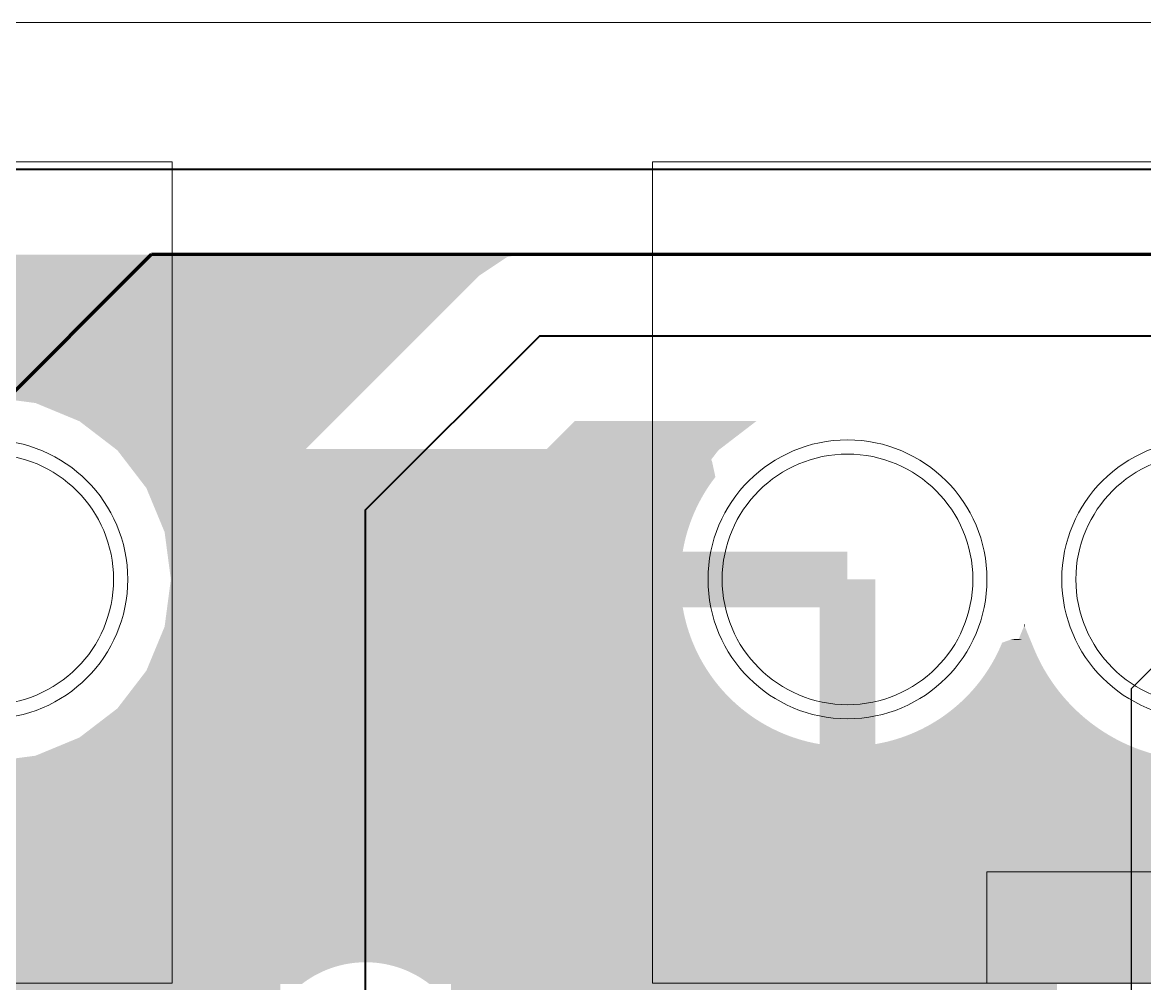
# Model space of a CAD drawing. Header units: millimetres. Extents: x 0 to 594, y 0 to 420.
# Drawn here: x 219.9 to 227.95, y 273.11 to 280.01 of the extents above; entities that cross this region are included whole.
import ezdxf

# ---------------------------------------------------------------- set-up
doc = ezdxf.new("R2010")
doc.units = ezdxf.units.MM
for name, pattern in [('K5LT32768', [0]), ('K5LT32771', [0]), ('K5LT32772', [0]), ('K5LT32773', [0]), ('K5LT32775', [0]), ('K5LT32780', [0]), ('K5LT32784', [0]), ('K5LT32787', [0])]:
    doc.linetypes.add(name, pattern=pattern)

# ---------------------------------------------------------------- blocks, each defined once
blk = doc.blocks.new('U279')
at = {"color": 7, "linetype": 'K5LT32768', "lineweight": 18}
blk.add_circle((225.8216, 276.0149), 0.9, dxfattribs=at)
blk = doc.blocks.new('U280')
at = {"color": 7, "linetype": 'K5LT32768', "lineweight": 18}
blk.add_circle((228.3616, 276.0149), 0.9, dxfattribs=at)
blk = doc.blocks.new('U283')
at = {"color": 7, "linetype": 'K5LT32768', "lineweight": 18}
blk.add_circle((219.6516, 276.0149), 0.9, dxfattribs=at)
blk = doc.blocks.new('U404')
at = {"color": 1, "linetype": 'K5LT32771', "lineweight": 18, "true_color": 0xff0000}
blk.add_circle((225.8216, 276.0149), 1.0016, dxfattribs=at)
blk = doc.blocks.new('U405')
at = {"color": 1, "linetype": 'K5LT32771', "lineweight": 18, "true_color": 0xff0000}
blk.add_circle((228.3616, 276.0149), 1.0016, dxfattribs=at)
blk = doc.blocks.new('U408')
at = {"color": 1, "linetype": 'K5LT32771', "lineweight": 18, "true_color": 0xff0000}
blk.add_circle((219.6516, 276.0149), 1.0016, dxfattribs=at)
blk = doc.blocks.new('U982')
at = {"color": 3, "linetype": 'K5LT32773', "lineweight": 18, "true_color": 0x00ff00}
blk.add_circle((225.8216, 276.0149), 0.9, dxfattribs=at)
blk = doc.blocks.new('U983')
at = {"color": 3, "linetype": 'K5LT32773', "lineweight": 18, "true_color": 0x00ff00}
blk.add_circle((228.3616, 276.0149), 0.9, dxfattribs=at)
blk = doc.blocks.new('U986')
at = {"color": 3, "linetype": 'K5LT32773', "lineweight": 18, "true_color": 0x00ff00}
blk.add_circle((219.6516, 276.0149), 0.9, dxfattribs=at)
blk = doc.blocks.new('U1377')
at = {"color": 1, "linetype": 'K5LT32771', "lineweight": 18, "true_color": 0xff0000}
blk.add_circle((225.8216, 276.0149), 1.0016, dxfattribs=at)
blk = doc.blocks.new('U1378')
at = {"color": 1, "linetype": 'K5LT32771', "lineweight": 18, "true_color": 0xff0000}
blk.add_circle((228.3616, 276.0149), 1.0016, dxfattribs=at)
blk = doc.blocks.new('U1381')
at = {"color": 1, "linetype": 'K5LT32771', "lineweight": 18, "true_color": 0xff0000}
blk.add_circle((219.6516, 276.0149), 1.0016, dxfattribs=at)

msp = doc.modelspace()

# ---------------------------------------------------------------- hatches: boundary and pattern name
at = {"true_color": 0x00ff00}
for points in [[(214.4094, 278.1975), (214.542, 278.3301), (223.3775, 278.3301), (223.179, 278.1975)], [(214.542, 278.3301), (214.56, 278.3481), (223.4681, 278.3481), (223.3775, 278.3301)], [(214.56, 278.3481), (214.56, 278.3481), (223.4681, 278.3481)], [(213.538, 277.3261), (214.4094, 278.1975), (223.179, 278.1975), (222.3076, 277.3261)], [(219.991, 277.2814), (219.6516, 277.3261), (222.3076, 277.3261), (222.2629, 277.2814)], [(220.3072, 277.1504), (219.991, 277.2814), (222.2629, 277.2814), (222.1319, 277.1504)], [(220.5718, 276.9475), (220.3072, 277.1504), (222.1319, 277.1504), (221.929, 276.9475)], [(223.654, 276.9421), (223.8623, 277.1504), (225.166, 277.1504), (224.8944, 276.9421)], [(223.8623, 277.1504), (223.865, 277.1531), (225.1724, 277.1531), (225.166, 277.1504)], [(223.865, 277.1531), (223.865, 277.1531), (225.1724, 277.1531)], [(220.5788, 276.9421), (220.5718, 276.9475), (221.929, 276.9475), (221.9254, 276.9421)], [(220.727, 276.749), (220.5788, 276.9421), (221.9254, 276.9421), (221.7964, 276.749)], [(223.3824, 276.6705), (223.654, 276.9421), (224.8944, 276.9421), (224.6861, 276.6705)], [(220.7872, 276.6705), (220.727, 276.749), (221.7964, 276.749), (221.7808, 276.6705)], [(220.8516, 276.5149), (220.7872, 276.6705), (221.7808, 276.6705), (221.7498, 276.5149)], [(223.0662, 276.3543), (223.3824, 276.6705), (224.6861, 276.6705), (224.5551, 276.3543)], [(220.9181, 276.3543), (220.8516, 276.5149), (221.7498, 276.5149), (221.7498, 276.3543)], [(220.9628, 276.0149), (220.9181, 276.3543), (221.7498, 276.3543), (221.7498, 276.0149)], [(222.9734, 276.2615), (223.0662, 276.3543), (224.5551, 276.3543), (224.5429, 276.2615)], [(222.9734, 276.0149), (222.9734, 276.2615), (224.5429, 276.2615), (224.5104, 276.0149)], [(220.9181, 275.6755), (220.9628, 276.0149), (221.7498, 276.0149), (221.7498, 275.6755)], [(222.9734, 275.6755), (222.9734, 276.0149), (224.5104, 276.0149), (224.5551, 275.6755)], [(220.7872, 275.3593), (220.9181, 275.6755), (221.7498, 275.6755), (221.7498, 275.3593)], [(222.9734, 275.3593), (222.9734, 275.6755), (224.5551, 275.6755), (224.6861, 275.3593)], [(226.9572, 275.3593), (227.0881, 275.6755), (227.0951, 275.6755), (227.2261, 275.3593)], [(227.0881, 275.6755), (227.0916, 275.7016), (227.0951, 275.6755)], [(227.0881, 275.6755), (227.0881, 275.6755), (227.0951, 275.6755), (227.0951, 275.6755)], [(220.5788, 275.0877), (220.7872, 275.3593), (221.7498, 275.3593), (221.7498, 275.0877)], [(222.9734, 275.0877), (222.9734, 275.3593), (224.6861, 275.3593), (224.8944, 275.0877)], [(226.8569, 275.2286), (226.9572, 275.3593), (227.2261, 275.3593), (227.3263, 275.2286)], [(226.7488, 275.0877), (226.8569, 275.2286), (227.3263, 275.2286), (227.3263, 275.0877)], [(220.3072, 274.8794), (220.5788, 275.0877), (221.7498, 275.0877), (221.7498, 274.8794)], [(222.9734, 274.8794), (222.9734, 275.0877), (224.8944, 275.0877), (225.166, 274.8794)], [(226.4772, 274.8794), (226.7488, 275.0877), (227.3263, 275.0877), (227.3263, 274.8794)], [(219.991, 274.7484), (220.3072, 274.8794), (221.7498, 274.8794), (221.7498, 274.7484)], [(222.9734, 274.7484), (222.9734, 274.8794), (225.166, 274.8794), (225.4822, 274.7484)], [(226.161, 274.7484), (226.4772, 274.8794), (227.3263, 274.8794), (227.3263, 274.7484)], [(217.7234, 273.0149), (217.7234, 274.7037), (221.7498, 274.7037), (221.7498, 273.0149)], [(219.6516, 274.7037), (219.991, 274.7484), (221.7498, 274.7484), (221.7498, 274.7037)], [(222.9734, 274.7037), (222.9734, 274.7484), (225.4822, 274.7484), (225.8216, 274.7037)], [(222.9734, 272.9497), (222.9734, 274.7037), (227.3263, 274.7037), (227.3263, 272.9497)], [(225.8216, 274.7037), (226.161, 274.7484), (227.3263, 274.7484), (227.3263, 274.7037)]]:
    msp.add_hatch(color=3, dxfattribs=at).paths.add_polyline_path(points)
for points in [[(221.3325, 276.8796), (221.4031, 276.9502), (224.7798, 276.9502), (224.8402, 276.8796)], [(221.4031, 276.9502), (221.4031, 276.9502), (224.7798, 276.9502)], [(221.2031, 276.7502), (221.3143, 276.8614), (224.8489, 276.8614), (224.8732, 276.7502)], [(221.3143, 276.8614), (221.3325, 276.8796), (224.8402, 276.8796), (224.8489, 276.8614)], [(221.1282, 276.6753), (221.1534, 276.7005), (224.8366, 276.7005), (224.8196, 276.6753)], [(221.1534, 276.7005), (221.1781, 276.7252), (224.8543, 276.7252), (224.8366, 276.7005)], [(221.1781, 276.7252), (221.2024, 276.7495), (224.8726, 276.7495), (224.8543, 276.7252)], [(221.2024, 276.7495), (221.2031, 276.7502), (224.8732, 276.7502), (224.8726, 276.7495)], [(221.0517, 276.5988), (221.0766, 276.6237), (224.7874, 276.6237), (224.7732, 276.5988)], [(221.0766, 276.6237), (221.1026, 276.6497), (224.8031, 276.6497), (224.7874, 276.6237)], [(221.1026, 276.6497), (221.1282, 276.6753), (224.8196, 276.6753), (224.8031, 276.6497)], [(221.0517, 276.5973), (221.0517, 276.5988), (224.7732, 276.5988), (224.7723, 276.5973)], [(221.0517, 276.5705), (221.0517, 276.5973), (224.7723, 276.5973), (224.7579, 276.5705)], [(221.0517, 276.5434), (221.0517, 276.5705), (224.7579, 276.5705), (224.7442, 276.5434)], [(221.0517, 276.516), (221.0517, 276.5434), (224.7442, 276.5434), (224.7311, 276.516)], [(221.0517, 276.4882), (221.0517, 276.516), (224.7311, 276.516), (224.7188, 276.4882)], [(221.0517, 276.4601), (221.0517, 276.4882), (224.7188, 276.4882), (224.7071, 276.4601)], [(221.0517, 276.4317), (221.0517, 276.4601), (224.7071, 276.4601), (224.6962, 276.4317)], [(221.0517, 276.4031), (221.0517, 276.4317), (224.6962, 276.4317), (224.686, 276.4031)], [(221.0517, 276.3742), (221.0517, 276.4031), (224.686, 276.4031), (224.6765, 276.3742)], [(221.0517, 276.345), (221.0517, 276.3742), (224.6765, 276.3742), (224.6678, 276.345)], [(221.0517, 276.3157), (221.0517, 276.345), (224.6678, 276.345), (224.6598, 276.3157)], [(221.0517, 276.2862), (221.0517, 276.3157), (224.6598, 276.3157), (224.6526, 276.2862)], [(221.0517, 276.2565), (221.0517, 276.2862), (224.6526, 276.2862), (224.6461, 276.2565)], [(221.0517, 276.2266), (221.0517, 276.2565), (224.6461, 276.2565), (224.6403, 276.2266)], [(221.0517, 276.2149), (221.0517, 276.2266), (224.6403, 276.2266), (224.6384, 276.2149)], [(221.0517, 276.0149), (221.0517, 276.2149), (225.8216, 276.2149), (225.8216, 276.0149)], [(221.0517, 276.2149), (221.0517, 276.2149), (224.6384, 276.2149), (225.8216, 276.2149)], [(221.0502, 275.9502), (221.0513, 275.9826), (226.0216, 275.9826), (226.0216, 275.9502)], [(221.0513, 275.9826), (221.0517, 276.0149), (226.0216, 276.0149), (226.0216, 275.9826)], [(221.0517, 276.0149), (221.0517, 276.0149), (225.8216, 276.0149), (226.0216, 276.0149)], [(221.0457, 275.8857), (221.0483, 275.918), (226.0216, 275.918), (226.0216, 275.8857)], [(221.0483, 275.918), (221.0502, 275.9502), (226.0216, 275.9502), (226.0216, 275.918)], [(221.0355, 275.8032), (221.0373, 275.8149), (224.6384, 275.8149), (224.6403, 275.8032)], [(221.0373, 275.8149), (221.0383, 275.8215), (226.0216, 275.8215), (226.0216, 275.8149)], [(221.0383, 275.8215), (221.0424, 275.8536), (226.0216, 275.8536), (226.0216, 275.8215)], [(221.0424, 275.8536), (221.0457, 275.8857), (226.0216, 275.8857), (226.0216, 275.8536)], [(225.6216, 274.8317), (225.6216, 275.8149), (226.0216, 275.8149), (226.0216, 274.8317)], [(221.0215, 275.7259), (221.025, 275.7436), (224.6526, 275.7436), (224.6569, 275.7259)], [(221.025, 275.7436), (221.0278, 275.7576), (224.6496, 275.7576), (224.6526, 275.7436)], [(221.0278, 275.7576), (221.0306, 275.7733), (224.6461, 275.7733), (224.6496, 275.7576)], [(221.0306, 275.7733), (221.0334, 275.7895), (224.643, 275.7895), (224.6461, 275.7733)], [(221.0334, 275.7895), (221.0355, 275.8032), (224.6403, 275.8032), (224.643, 275.7895)], [(220.9982, 275.6317), (221.0047, 275.6556), (224.6765, 275.6556), (224.6844, 275.6317)], [(221.0047, 275.6556), (221.0067, 275.663), (224.6743, 275.663), (224.6765, 275.6556)], [(221.0067, 275.663), (221.0122, 275.6848), (224.6678, 275.6848), (224.6743, 275.663)], [(221.0122, 275.6848), (221.0145, 275.6943), (224.6652, 275.6943), (224.6678, 275.6848)], [(221.0145, 275.6943), (221.0189, 275.7141), (224.6598, 275.7141), (224.6652, 275.6943)], [(221.0189, 275.7141), (221.0215, 275.7259), (224.6569, 275.7259), (224.6598, 275.7141)], [(220.979, 275.5697), (220.9791, 275.57), (224.707, 275.57), (224.7071, 275.5697)], [(220.9791, 275.57), (220.9882, 275.5981), (224.6962, 275.5981), (224.707, 275.57)], [(220.9882, 275.5981), (220.989, 275.6007), (224.6953, 275.6007), (224.6962, 275.5981)], [(220.989, 275.6007), (220.9968, 275.6268), (224.686, 275.6268), (224.6953, 275.6007)], [(220.9968, 275.6268), (220.9982, 275.6317), (224.6844, 275.6317), (224.686, 275.6268)], [(226.9322, 275.5603), (226.9873, 275.5797), (227.0745, 275.5797), (227.1354, 275.5603)], [(226.9873, 275.5797), (227.0188, 275.5859), (227.0551, 275.5859), (227.0745, 275.5797)], [(227.0188, 275.5859), (227.022, 275.5861), (227.0544, 275.5861), (227.0551, 275.5859)], [(227.022, 275.5861), (227.043, 275.5874), (227.0544, 275.5861)], [(220.9481, 275.4864), (220.9572, 275.5091), (224.7334, 275.5091), (224.7442, 275.4864)], [(220.9572, 275.5091), (220.959, 275.5139), (224.7311, 275.5139), (224.7334, 275.5091)], [(220.959, 275.5139), (220.9685, 275.5394), (224.7198, 275.5394), (224.7311, 275.5139)], [(220.9685, 275.5394), (220.9693, 275.5416), (224.7188, 275.5416), (224.7198, 275.5394)], [(220.9693, 275.5416), (220.979, 275.5697), (224.7071, 275.5697), (224.7188, 275.5416)], [(226.8998, 275.488), (226.9121, 275.5139), (227.162, 275.5139), (227.173, 275.488)], [(226.9121, 275.5139), (226.9137, 275.5174), (227.1605, 275.5174), (227.162, 275.5139)], [(226.9137, 275.5174), (226.9244, 275.5416), (227.1508, 275.5416), (227.1605, 275.5174)], [(226.9244, 275.5416), (226.9267, 275.547), (227.1486, 275.547), (227.1508, 275.5416)], [(226.9267, 275.547), (226.931, 275.5573), (227.1448, 275.5573), (227.1486, 275.547)], [(226.931, 275.5573), (226.9322, 275.5603), (227.1354, 275.5603), (227.1448, 275.5573)], [(220.9123, 275.4061), (220.919, 275.4199), (224.7795, 275.4199), (224.7874, 275.4061)], [(220.919, 275.4199), (220.9247, 275.4325), (224.7723, 275.4325), (224.7795, 275.4199)], [(220.9247, 275.4325), (220.9324, 275.4494), (224.7632, 275.4494), (224.7723, 275.4325)], [(220.9324, 275.4494), (220.9367, 275.4593), (224.7579, 275.4593), (224.7632, 275.4494)], [(220.9367, 275.4593), (220.9451, 275.4791), (224.7479, 275.4791), (224.7579, 275.4593)], [(220.9451, 275.4791), (220.9481, 275.4864), (224.7442, 275.4864), (224.7479, 275.4791)], [(226.8558, 275.4061), (226.8697, 275.4304), (227.2003, 275.4304), (227.2129, 275.4061)], [(226.8697, 275.4304), (226.8709, 275.4325), (227.1993, 275.4325), (227.2003, 275.4304)], [(226.8709, 275.4325), (226.8852, 275.459), (227.1863, 275.459), (227.1993, 275.4325)], [(226.8852, 275.459), (226.8853, 275.4593), (227.1862, 275.4593), (227.1863, 275.459)], [(226.8853, 275.4593), (226.899, 275.4864), (227.1738, 275.4864), (227.1862, 275.4593)], [(226.899, 275.4864), (226.8998, 275.488), (227.173, 275.488), (227.1738, 275.4864)], [(220.8587, 275.3055), (220.8724, 275.3293), (224.8366, 275.3293), (224.8537, 275.3055)], [(220.8724, 275.3293), (220.8748, 275.3336), (224.8337, 275.3336), (224.8366, 275.3293)], [(220.8748, 275.3336), (220.8862, 275.3545), (224.8196, 275.3545), (224.8337, 275.3336)], [(220.8862, 275.3545), (220.8902, 275.362), (224.8148, 275.362), (224.8196, 275.3545)], [(220.8902, 275.362), (220.8995, 275.3801), (224.8031, 275.3801), (224.8148, 275.362)], [(220.8995, 275.3801), (220.9049, 275.3908), (224.7967, 275.3908), (224.8031, 275.3801)], [(220.9049, 275.3908), (220.9123, 275.4061), (224.7874, 275.4061), (224.7967, 275.3908)], [(226.7995, 275.3193), (226.8066, 275.3293), (227.2571, 275.3293), (227.2632, 275.3193)], [(226.8066, 275.3293), (226.8183, 275.3465), (227.2465, 275.3465), (227.2571, 275.3293)], [(226.8183, 275.3465), (226.8237, 275.3545), (227.2419, 275.3545), (227.2465, 275.3465)], [(226.8237, 275.3545), (226.8363, 275.3741), (227.2304, 275.3741), (227.2419, 275.3545)], [(226.8363, 275.3741), (226.8401, 275.3801), (227.2271, 275.3801), (227.2304, 275.3741)], [(226.8401, 275.3801), (226.8533, 275.402), (227.215, 275.402), (227.2271, 275.3801)], [(226.8533, 275.402), (226.8558, 275.4061), (227.2129, 275.4061), (227.215, 275.402)], [(220.8131, 275.2332), (220.8246, 275.2505), (224.8965, 275.2505), (224.911, 275.2332)], [(220.8246, 275.2505), (220.8284, 275.2565), (224.8915, 275.2565), (224.8965, 275.2505)], [(220.8284, 275.2565), (220.842, 275.2779), (224.8745, 275.2779), (224.8915, 275.2565)], [(220.842, 275.2779), (220.8435, 275.2803), (224.8726, 275.2803), (224.8745, 275.2779)], [(220.8435, 275.2803), (220.8582, 275.3046), (224.8543, 275.3046), (224.8726, 275.2803)], [(220.8582, 275.3046), (220.8587, 275.3055), (224.8537, 275.3055), (224.8543, 275.3046)], [(226.7382, 275.2404), (226.7517, 275.2565), (227.3058, 275.2565), (227.3173, 275.2404)], [(226.7517, 275.2565), (226.7595, 275.2663), (227.2987, 275.2663), (227.3058, 275.2565)], [(226.7595, 275.2663), (226.7706, 275.2803), (227.2891, 275.2803), (227.2987, 275.2663)], [(226.7706, 275.2803), (226.7799, 275.2926), (227.2806, 275.2926), (227.2891, 275.2803)], [(226.7799, 275.2926), (226.7889, 275.3046), (227.2728, 275.3046), (227.2806, 275.2926)], [(226.7889, 275.3046), (226.7995, 275.3193), (227.2632, 275.3193), (227.2728, 275.3046)], [(220.7651, 275.1663), (220.7689, 275.1712), (224.9683, 275.1712), (224.973, 275.1663)], [(220.7689, 275.1712), (220.7814, 275.1881), (224.9518, 275.1881), (224.9683, 275.1712)], [(220.7814, 275.1881), (220.7881, 275.1972), (224.9434, 275.1972), (224.9518, 275.1881)], [(220.7881, 275.1972), (220.7974, 275.2104), (224.9311, 275.2104), (224.9434, 275.1972)], [(220.7974, 275.2104), (220.8067, 275.2237), (224.9194, 275.2237), (224.9311, 275.2104)], [(220.8067, 275.2237), (220.8131, 275.2332), (224.911, 275.2332), (224.9194, 275.2237)], [(226.6702, 275.1663), (226.6914, 275.1881), (227.3583, 275.1881), (227.3767, 275.1663)], [(226.6914, 275.1881), (226.6933, 275.1901), (227.3566, 275.1901), (227.3583, 275.1881)], [(226.6933, 275.1901), (226.7121, 275.2104), (227.3404, 275.2104), (227.3566, 275.1901)], [(226.7121, 275.2104), (226.7162, 275.215), (227.3367, 275.215), (227.3404, 275.2104)], [(226.7162, 275.215), (226.7322, 275.2332), (227.3228, 275.2332), (227.3367, 275.215)], [(226.7322, 275.2332), (226.7382, 275.2404), (227.3173, 275.2404), (227.3228, 275.2332)], [(220.698, 275.0848), (220.7078, 275.0958), (225.0501, 275.0958), (225.0632, 275.0848)], [(220.7078, 275.0958), (220.715, 275.1043), (225.0399, 275.1043), (225.0501, 275.0958)], [(220.715, 275.1043), (220.7287, 275.1205), (225.0215, 275.1205), (225.0399, 275.1043)], [(220.7287, 275.1205), (220.7319, 275.1244), (225.0171, 275.1244), (225.0215, 275.1205)], [(220.7319, 275.1244), (220.7487, 275.1451), (224.9948, 275.1451), (225.0171, 275.1244)], [(220.7487, 275.1451), (220.7491, 275.1456), (224.9943, 275.1456), (224.9948, 275.1451)], [(220.7491, 275.1456), (220.7651, 275.1663), (224.973, 275.1663), (224.9943, 275.1456)], [(226.58, 275.0848), (226.5929, 275.0956), (227.4423, 275.0956), (227.4534, 275.0848)], [(226.5929, 275.0956), (226.6033, 275.1043), (227.4338, 275.1043), (227.4423, 275.0956)], [(226.6033, 275.1043), (226.6193, 275.1184), (227.42, 275.1184), (227.4338, 275.1043)], [(226.6193, 275.1184), (226.6261, 275.1244), (227.4145, 275.1244), (227.42, 275.1184)], [(226.6261, 275.1244), (226.6449, 275.1418), (227.3983, 275.1418), (227.4145, 275.1244)], [(226.6449, 275.1418), (226.6484, 275.1451), (227.3954, 275.1451), (227.3983, 275.1418)], [(226.6484, 275.1451), (226.6696, 275.1657), (227.3772, 275.1657), (227.3954, 275.1451)], [(226.6696, 275.1657), (226.6702, 275.1663), (227.3767, 275.1663), (227.3772, 275.1657)], [(220.6185, 275.0023), (220.6294, 275.0129), (225.1612, 275.0129), (225.1777, 275.0023)], [(220.6294, 275.0129), (220.6416, 275.0249), (225.1434, 275.0249), (225.1612, 275.0129)], [(220.6416, 275.0249), (220.6465, 275.0299), (225.136, 275.0299), (225.1434, 275.0249)], [(220.6465, 275.0299), (220.6638, 275.0476), (225.1113, 275.0476), (225.136, 275.0299)], [(220.6638, 275.0476), (220.6642, 275.048), (225.1108, 275.048), (225.1113, 275.0476)], [(220.6642, 275.048), (220.6809, 275.0659), (225.087, 275.0659), (225.1108, 275.048)], [(220.6809, 275.0659), (220.6863, 275.0717), (225.0797, 275.0717), (225.087, 275.0659)], [(220.6863, 275.0717), (220.698, 275.0848), (225.0632, 275.0848), (225.0797, 275.0717)], [(226.4564, 274.9964), (226.4774, 275.0099), (227.5368, 275.0099), (227.5537, 274.9964)], [(226.4774, 275.0099), (226.482, 275.0129), (227.5333, 275.0129), (227.5368, 275.0099)], [(226.482, 275.0129), (226.5072, 275.0299), (227.5131, 275.0299), (227.5333, 275.0129)], [(226.5072, 275.0299), (226.5081, 275.0305), (227.5124, 275.0305), (227.5131, 275.0299)], [(226.5081, 275.0305), (226.5319, 275.0476), (227.4931, 275.0476), (227.5124, 275.0305)], [(226.5319, 275.0476), (226.5372, 275.0516), (227.4885, 275.0516), (227.4931, 275.0476)], [(226.5372, 275.0516), (226.5562, 275.0659), (227.4731, 275.0659), (227.4885, 275.0516)], [(226.5562, 275.0659), (226.5655, 275.0733), (227.4651, 275.0733), (227.4731, 275.0659)], [(226.5655, 275.0733), (226.58, 275.0848), (227.4534, 275.0848), (227.4651, 275.0733)], [(220.5295, 274.9244), (220.5457, 274.9375), (225.2931, 274.9375), (225.3206, 274.9244)], [(220.5457, 274.9375), (220.546, 274.9378), (225.2925, 274.9378), (225.2931, 274.9375)], [(220.546, 274.9378), (220.5619, 274.9512), (225.266, 274.9512), (225.2925, 274.9378)], [(220.5619, 274.9512), (220.5707, 274.9587), (225.2521, 274.9587), (225.266, 274.9512)], [(220.5707, 274.9587), (220.5785, 274.9656), (225.2392, 274.9656), (225.2521, 274.9587)], [(220.5785, 274.9656), (220.5948, 274.9802), (225.2137, 274.9802), (225.2392, 274.9656)], [(220.5948, 274.9802), (220.5954, 274.9807), (225.2128, 274.9807), (225.2137, 274.9802)], [(220.5954, 274.9807), (220.6122, 274.9964), (225.1868, 274.9964), (225.2128, 274.9807)], [(220.6122, 274.9964), (220.6185, 275.0023), (225.1777, 275.0023), (225.1868, 274.9964)], [(226.3226, 274.9244), (226.3426, 274.9339), (227.6393, 274.9339), (227.6539, 274.9244)], [(226.3426, 274.9339), (226.3501, 274.9375), (227.6341, 274.9375), (227.6393, 274.9339)], [(226.3501, 274.9375), (226.3772, 274.9512), (227.6142, 274.9512), (227.6341, 274.9375)], [(226.3772, 274.9512), (226.3787, 274.952), (227.613, 274.952), (227.6142, 274.9512)], [(226.3787, 274.952), (226.404, 274.9656), (227.5941, 274.9656), (227.613, 274.952)], [(226.404, 274.9656), (226.4128, 274.9706), (227.5871, 274.9706), (227.5941, 274.9656)], [(226.4128, 274.9706), (226.4304, 274.9807), (227.5739, 274.9807), (227.5871, 274.9706)], [(226.4304, 274.9807), (226.4458, 274.99), (227.5617, 274.99), (227.5739, 274.9807)], [(226.4458, 274.99), (226.4564, 274.9964), (227.5537, 274.9964), (227.5617, 274.99)], [(220.416, 274.8419), (220.422, 274.8459), (225.5503, 274.8459), (225.5686, 274.8419)], [(220.422, 274.8459), (220.4328, 274.8531), (225.5208, 274.8531), (225.5503, 274.8459)], [(220.4328, 274.8531), (220.4428, 274.8598), (225.4963, 274.8598), (225.5208, 274.8531)], [(220.4428, 274.8598), (220.4447, 274.8611), (225.4915, 274.8611), (225.4963, 274.8598)], [(220.4447, 274.8611), (220.4571, 274.8698), (225.4623, 274.8698), (225.4915, 274.8611)], [(220.4571, 274.8698), (220.4693, 274.8784), (225.4363, 274.8784), (225.4623, 274.8698)], [(220.4693, 274.8784), (220.4705, 274.8793), (225.4335, 274.8793), (225.4363, 274.8784)], [(220.4705, 274.8793), (220.4844, 274.8895), (225.4048, 274.8895), (225.4335, 274.8793)], [(220.4844, 274.8895), (220.4953, 274.8976), (225.3837, 274.8976), (225.4048, 274.8895)], [(220.4953, 274.8976), (220.4989, 274.9004), (225.3764, 274.9004), (225.3837, 274.8976)], [(220.4989, 274.9004), (220.5141, 274.9121), (225.3483, 274.9121), (225.3764, 274.9004)], [(220.5141, 274.9121), (220.5209, 274.9174), (225.3364, 274.9174), (225.3483, 274.9121)], [(220.5209, 274.9174), (220.5295, 274.9244), (225.3206, 274.9244), (225.3364, 274.9174)], [(226.0641, 274.8396), (226.0929, 274.8459), (227.7929, 274.8459), (227.8057, 274.8396)], [(226.0929, 274.8459), (226.1224, 274.8531), (227.7781, 274.8531), (227.7929, 274.8459)], [(226.1224, 274.8531), (226.1243, 274.8536), (227.7771, 274.8536), (227.7781, 274.8531)], [(226.1243, 274.8536), (226.1517, 274.8611), (227.7626, 274.8611), (227.7771, 274.8536)], [(226.1517, 274.8611), (226.1759, 274.8683), (227.7487, 274.8683), (227.7626, 274.8611)], [(226.1759, 274.8683), (226.1809, 274.8698), (227.746, 274.8698), (227.7487, 274.8683)], [(226.1809, 274.8698), (226.2098, 274.8793), (227.7288, 274.8793), (227.746, 274.8698)], [(226.2098, 274.8793), (226.2222, 274.8837), (227.7208, 274.8837), (227.7288, 274.8793)], [(226.2222, 274.8837), (226.2384, 274.8895), (227.7109, 274.8895), (227.7208, 274.8837)], [(226.2384, 274.8895), (226.2653, 274.8998), (227.6932, 274.8998), (227.7109, 274.8895)], [(226.2653, 274.8998), (226.2668, 274.9004), (227.6922, 274.9004), (227.6932, 274.8998)], [(226.2668, 274.9004), (226.2949, 274.9121), (227.6732, 274.9121), (227.6922, 274.9004)], [(226.2949, 274.9121), (226.3048, 274.9165), (227.666, 274.9165), (227.6732, 274.9121)], [(226.3048, 274.9165), (226.3226, 274.9244), (227.6539, 274.9244), (227.666, 274.9165)], [(220.2763, 274.7619), (220.2937, 274.7708), (227.9842, 274.7708), (228.0148, 274.7619)], [(220.2937, 274.7708), (220.3045, 274.7763), (227.9668, 274.7763), (227.9842, 274.7708)], [(220.3045, 274.7763), (220.312, 274.7804), (227.9538, 274.7804), (227.9668, 274.7763)], [(220.312, 274.7804), (220.3311, 274.7908), (227.9236, 274.7908), (227.9538, 274.7804)], [(220.3311, 274.7908), (220.3329, 274.7918), (227.9209, 274.7918), (227.9236, 274.7908)], [(220.3329, 274.7918), (220.3507, 274.8019), (227.8937, 274.8019), (227.9209, 274.7918)], [(220.3507, 274.8019), (220.361, 274.8078), (227.879, 274.8078), (227.8937, 274.8019)], [(220.361, 274.8078), (220.371, 274.8138), (227.8641, 274.8138), (227.879, 274.8078)], [(220.371, 274.8138), (220.3887, 274.8245), (227.839, 274.8245), (227.8641, 274.8138)], [(220.3887, 274.8245), (220.3915, 274.8263), (227.8347, 274.8263), (227.839, 274.8245)], [(220.3915, 274.8263), (220.4, 274.8317), (227.8229, 274.8317), (227.8347, 274.8263)], [(220.4, 274.8317), (220.403, 274.8336), (225.6099, 274.8336), (225.6216, 274.8317)], [(220.403, 274.8336), (220.4121, 274.8394), (225.58, 274.8394), (225.6099, 274.8336)], [(220.4121, 274.8394), (220.416, 274.8419), (225.5686, 274.8419), (225.58, 274.8394)], [(226.0216, 274.8317), (226.0333, 274.8336), (227.8188, 274.8336), (227.8229, 274.8317)], [(226.0333, 274.8336), (226.0632, 274.8394), (227.8062, 274.8394), (227.8188, 274.8336)], [(226.0632, 274.8394), (226.0641, 274.8396), (227.8057, 274.8396), (227.8062, 274.8394)], [(220.0658, 274.6775), (220.0965, 274.6874), (230.4567, 274.6874), (230.4874, 274.6775)], [(220.0965, 274.6874), (220.1271, 274.698), (230.4261, 274.698), (230.4567, 274.6874)], [(220.1271, 274.698), (220.1574, 274.7093), (230.3958, 274.7093), (230.4261, 274.698)], [(220.1574, 274.7093), (220.1711, 274.7148), (230.3822, 274.7148), (230.3958, 274.7093)], [(220.1711, 274.7148), (220.172, 274.7152), (228.3297, 274.7152), (228.3616, 274.7148)], [(220.172, 274.7152), (220.175, 274.7164), (228.2978, 274.7164), (228.3297, 274.7152)], [(220.175, 274.7164), (220.1797, 274.7183), (228.266, 274.7183), (228.2978, 274.7164)], [(220.1797, 274.7183), (220.1867, 274.7211), (228.2342, 274.7211), (228.266, 274.7183)], [(220.1867, 274.7211), (220.1874, 274.7214), (228.2315, 274.7214), (228.2342, 274.7211)], [(220.1874, 274.7214), (220.1949, 274.7246), (228.2025, 274.7246), (228.2315, 274.7214)], [(220.1949, 274.7246), (220.205, 274.7289), (228.1708, 274.7289), (228.2025, 274.7246)], [(220.205, 274.7289), (220.2169, 274.734), (228.1393, 274.734), (228.1708, 274.7289)], [(220.2169, 274.734), (220.2171, 274.7341), (228.1388, 274.7341), (228.1393, 274.734)], [(220.2171, 274.7341), (220.2297, 274.7398), (228.108, 274.7398), (228.1388, 274.7341)], [(220.2297, 274.7398), (220.2442, 274.7464), (228.0767, 274.7464), (228.108, 274.7398)], [(220.2442, 274.7464), (220.2466, 274.7475), (228.0721, 274.7475), (228.0767, 274.7464)], [(220.2466, 274.7475), (220.2596, 274.7538), (228.0457, 274.7538), (228.0721, 274.7475)], [(220.2596, 274.7538), (220.2757, 274.7616), (228.016, 274.7616), (228.0457, 274.7538)], [(220.2757, 274.7616), (220.2763, 274.7619), (228.0148, 274.7619), (228.016, 274.7616)], [(198.1978, 274.5625), (198.202, 274.6148), (285.5317, 274.6148), (285.584, 274.5625)], [(219.6516, 274.6148), (219.6839, 274.6152), (230.8693, 274.6152), (230.9016, 274.6148)], [(219.6839, 274.6152), (219.7163, 274.6163), (230.8369, 274.6163), (230.8693, 274.6152)], [(219.7163, 274.6163), (219.7485, 274.6182), (230.8047, 274.6182), (230.8369, 274.6163)], [(219.7485, 274.6182), (219.7808, 274.6208), (230.7724, 274.6208), (230.8047, 274.6182)], [(219.7808, 274.6208), (219.813, 274.6241), (230.7402, 274.6241), (230.7724, 274.6208)], [(219.813, 274.6241), (219.845, 274.6282), (230.7082, 274.6282), (230.7402, 274.6241)], [(219.845, 274.6282), (219.877, 274.6331), (230.6762, 274.6331), (230.7082, 274.6282)], [(219.877, 274.6331), (219.9089, 274.6387), (230.6443, 274.6387), (230.6762, 274.6331)], [(219.9089, 274.6387), (219.9406, 274.645), (230.6126, 274.645), (230.6443, 274.6387)], [(219.9406, 274.645), (219.9722, 274.652), (230.5811, 274.652), (230.6126, 274.645)], [(219.9722, 274.652), (220.0036, 274.6598), (230.5496, 274.6598), (230.5811, 274.652)], [(220.0036, 274.6598), (220.0348, 274.6682), (230.5184, 274.6682), (230.5496, 274.6598)], [(220.0348, 274.6682), (220.0658, 274.6775), (230.4874, 274.6775), (230.5184, 274.6682)], [(198.192, 274.498), (198.1978, 274.5625), (285.584, 274.5625), (285.6485, 274.498)], [(198.1854, 274.4337), (198.192, 274.498), (285.6485, 274.498), (285.7128, 274.4337)], [(198.1698, 274.3052), (198.1779, 274.3694), (285.7771, 274.3694), (285.8413, 274.3052)], [(198.1779, 274.3694), (198.1815, 274.3999), (285.7466, 274.3999), (285.7771, 274.3694)], [(198.1815, 274.3999), (198.1854, 274.4337), (285.7128, 274.4337), (285.7466, 274.3999)], [(198.1608, 274.2411), (198.1698, 274.3052), (285.8413, 274.3052), (285.9054, 274.2411)], [(198.1511, 274.1771), (198.1608, 274.2411), (285.9054, 274.2411), (285.9694, 274.1771)], [(198.1408, 274.115), (198.1511, 274.1771), (285.9694, 274.1771), (286.0315, 274.115)], [(206.883, 274.1146), (206.8616, 274.115), (286.0315, 274.115), (286.0319, 274.1146)], [(206.9044, 274.1135), (206.883, 274.1146), (286.0319, 274.1146), (286.033, 274.1135)], [(206.9257, 274.1116), (206.9044, 274.1135), (286.033, 274.1135), (286.0349, 274.1116)], [(206.947, 274.1089), (206.9257, 274.1116), (286.0349, 274.1116), (286.0376, 274.1089)], [(206.9682, 274.1055), (206.947, 274.1089), (286.0376, 274.1089), (286.041, 274.1055)], [(206.9892, 274.1013), (206.9682, 274.1055), (286.041, 274.1055), (286.0452, 274.1013)], [(207.01, 274.0964), (206.9892, 274.1013), (286.0452, 274.1013), (286.0501, 274.0964)], [(207.0307, 274.0907), (207.01, 274.0964), (286.0501, 274.0964), (286.0558, 274.0907)], [(207.0511, 274.0843), (207.0307, 274.0907), (286.0558, 274.0907), (286.0622, 274.0843)], [(207.0713, 274.0772), (207.0511, 274.0843), (286.0622, 274.0843), (286.0693, 274.0772)], [(207.0912, 274.0693), (207.0713, 274.0772), (286.0693, 274.0772), (286.0772, 274.0693)], [(207.1109, 274.0608), (207.0912, 274.0693), (286.0772, 274.0693), (286.0857, 274.0608)], [(207.1302, 274.0515), (207.1109, 274.0608), (286.0857, 274.0608), (286.095, 274.0515)], [(207.1492, 274.0416), (207.1302, 274.0515), (286.095, 274.0515), (286.1049, 274.0416)], [(207.1678, 274.031), (207.1492, 274.0416), (286.1049, 274.0416), (286.1155, 274.031)], [(207.186, 274.0197), (207.1678, 274.031), (286.1155, 274.031), (286.1268, 274.0197)], [(207.2039, 274.0078), (207.186, 274.0197), (286.1268, 274.0197), (286.1387, 274.0078)], [(207.2212, 273.9953), (207.2039, 274.0078), (286.1387, 274.0078), (286.1512, 273.9953)], [(207.2381, 273.9822), (207.2212, 273.9953), (286.1512, 273.9953), (286.1643, 273.9822)], [(207.2546, 273.9684), (207.2381, 273.9822), (286.1643, 273.9822), (286.1781, 273.9684)], [(207.2705, 273.9541), (207.2546, 273.9684), (286.1781, 273.9684), (286.1924, 273.9541)], [(207.2859, 273.9392), (207.2705, 273.9541), (286.1924, 273.9541), (286.2073, 273.9392)], [(207.3008, 273.9238), (207.2859, 273.9392), (286.2073, 273.9392), (286.2227, 273.9238)], [(207.3151, 273.9079), (207.3008, 273.9238), (286.2227, 273.9238), (286.2386, 273.9079)], [(207.3289, 273.8914), (207.3151, 273.9079), (286.2386, 273.9079), (286.2551, 273.8914)], [(207.342, 273.8745), (207.3289, 273.8914), (286.2551, 273.8914), (286.272, 273.8745)], [(207.3545, 273.8572), (207.342, 273.8745), (286.272, 273.8745), (286.2893, 273.8572)], [(207.3664, 273.8393), (207.3545, 273.8572), (286.2893, 273.8572), (286.3072, 273.8393)], [(207.3777, 273.8211), (207.3664, 273.8393), (286.3072, 273.8393), (286.3254, 273.8211)], [(207.3883, 273.8025), (207.3777, 273.8211), (286.3254, 273.8211), (286.344, 273.8025)], [(207.3982, 273.7835), (207.3883, 273.8025), (286.344, 273.8025), (286.363, 273.7835)], [(207.4071, 273.765), (207.3982, 273.7835), (286.363, 273.7835), (286.3815, 273.765)], [(212.8852, 273.7646), (212.8616, 273.765), (286.3815, 273.765), (286.3819, 273.7646)], [(212.9087, 273.7635), (212.8852, 273.7646), (286.3819, 273.7646), (286.383, 273.7635)], [(212.9322, 273.7617), (212.9087, 273.7635), (286.383, 273.7635), (286.3848, 273.7617)], [(212.9556, 273.7591), (212.9322, 273.7617), (286.3848, 273.7617), (286.3874, 273.7591)], [(212.9789, 273.7557), (212.9556, 273.7591), (286.3874, 273.7591), (286.3908, 273.7557)], [(213.0021, 273.7517), (212.9789, 273.7557), (286.3908, 273.7557), (286.3948, 273.7517)], [(213.0252, 273.7469), (213.0021, 273.7517), (286.3948, 273.7517), (286.3996, 273.7469)], [(213.0481, 273.7414), (213.0252, 273.7469), (286.3996, 273.7469), (286.4051, 273.7414)], [(213.0709, 273.7352), (213.0481, 273.7414), (286.4051, 273.7414), (286.4113, 273.7352)], [(213.0934, 273.7283), (213.0709, 273.7352), (286.4113, 273.7352), (286.4182, 273.7283)], [(213.1157, 273.7206), (213.0934, 273.7283), (286.4182, 273.7283), (286.4259, 273.7206)], [(213.1377, 273.7123), (213.1157, 273.7206), (286.4259, 273.7206), (286.4342, 273.7123)], [(213.1595, 273.7033), (213.1377, 273.7123), (286.4342, 273.7123), (286.4432, 273.7033)], [(213.181, 273.6936), (213.1595, 273.7033), (286.4432, 273.7033), (286.4529, 273.6936)], [(213.2021, 273.6832), (213.181, 273.6936), (286.4529, 273.6936), (286.4633, 273.6832)], [(213.223, 273.6722), (213.2021, 273.6832), (286.4633, 273.6832), (286.4743, 273.6722)], [(213.2434, 273.6605), (213.223, 273.6722), (286.4743, 273.6722), (286.486, 273.6605)], [(213.2635, 273.6482), (213.2434, 273.6605), (286.486, 273.6605), (286.4983, 273.6482)], [(213.2832, 273.6353), (213.2635, 273.6482), (286.4983, 273.6482), (286.5112, 273.6353)], [(213.3025, 273.6217), (213.2832, 273.6353), (286.5112, 273.6353), (286.5248, 273.6217)], [(213.3213, 273.6076), (213.3025, 273.6217), (286.5248, 273.6217), (286.5389, 273.6076)], [(213.3397, 273.5928), (213.3213, 273.6076), (286.5389, 273.6076), (286.5537, 273.5928)], [(213.3576, 273.5775), (213.3397, 273.5928), (286.5537, 273.5928), (286.569, 273.5775)], [(213.3751, 273.5617), (213.3576, 273.5775), (286.569, 273.5775), (286.5848, 273.5617)], [(213.392, 273.5453), (213.3751, 273.5617), (286.5848, 273.5617), (286.6012, 273.5453)], [(213.4084, 273.5284), (213.392, 273.5453), (286.6012, 273.5453), (286.6181, 273.5284)], [(213.4243, 273.5109), (213.4084, 273.5284), (286.6181, 273.5284), (286.6356, 273.5109)], [(213.4396, 273.493), (213.4243, 273.5109), (286.6356, 273.5109), (286.6535, 273.493)], [(213.4543, 273.4746), (213.4396, 273.493), (286.6535, 273.493), (286.6719, 273.4746)], [(213.4684, 273.4558), (213.4543, 273.4746), (286.6719, 273.4746), (286.6907, 273.4558)], [(213.482, 273.4365), (213.4684, 273.4558), (286.6907, 273.4558), (286.71, 273.4365)], [(213.4949, 273.4168), (213.482, 273.4365), (286.71, 273.4365), (286.7297, 273.4168)], [(213.5072, 273.3967), (213.4949, 273.4168), (286.7297, 273.4168), (286.7498, 273.3967)], [(213.5189, 273.3763), (213.5072, 273.3967), (286.7498, 273.3967), (286.7702, 273.3763)], [(213.5299, 273.3554), (213.5189, 273.3763), (286.7702, 273.3763), (286.7911, 273.3554)], [(213.5403, 273.3343), (213.5299, 273.3554), (286.7911, 273.3554), (286.8122, 273.3343)], [(213.55, 273.3128), (213.5403, 273.3343), (286.8122, 273.3343), (286.8337, 273.3128)], [(213.559, 273.291), (213.55, 273.3128), (286.8337, 273.3128), (286.8555, 273.291)], [(213.5673, 273.269), (213.559, 273.291), (286.8555, 273.291), (286.8775, 273.269)], [(213.5687, 273.265), (213.5673, 273.269), (286.8775, 273.269), (286.8815, 273.265)], [(213.5688, 273.2646), (213.5687, 273.265), (222.3616, 273.265), (222.338, 273.2646)], [(213.5692, 273.2635), (213.5688, 273.2646), (222.338, 273.2646), (222.3145, 273.2635)], [(213.5698, 273.2617), (213.5692, 273.2635), (222.3145, 273.2635), (222.291, 273.2617)], [(213.5707, 273.2591), (213.5698, 273.2617), (222.291, 273.2617), (222.2676, 273.2591)], [(213.5719, 273.2557), (213.5707, 273.2591), (222.2676, 273.2591), (222.2443, 273.2557)], [(213.5733, 273.2517), (213.5719, 273.2557), (222.2443, 273.2557), (222.2211, 273.2517)], [(213.575, 273.2469), (213.5733, 273.2517), (222.2211, 273.2517), (222.198, 273.2469)], [(213.575, 273.2467), (213.575, 273.2469), (222.198, 273.2469), (222.1972, 273.2467)], [(213.5766, 273.2414), (213.575, 273.2467), (222.1972, 273.2467), (222.1751, 273.2414)], [(213.5785, 273.2352), (213.5766, 273.2414), (222.1751, 273.2414), (222.1523, 273.2352)], [(213.5807, 273.2283), (213.5785, 273.2352), (222.1523, 273.2352), (222.1298, 273.2283)], [(222.3852, 273.2646), (222.3616, 273.265), (286.8815, 273.265), (286.8819, 273.2646)], [(222.4087, 273.2635), (222.3852, 273.2646), (286.8819, 273.2646), (286.883, 273.2635)], [(222.4322, 273.2617), (222.4087, 273.2635), (286.883, 273.2635), (286.8848, 273.2617)], [(222.4556, 273.2591), (222.4322, 273.2617), (286.8848, 273.2617), (286.8874, 273.2591)], [(222.4789, 273.2557), (222.4556, 273.2591), (286.8874, 273.2591), (286.8908, 273.2557)], [(222.5021, 273.2517), (222.4789, 273.2557), (286.8908, 273.2557), (286.8948, 273.2517)], [(222.5252, 273.2469), (222.5021, 273.2517), (286.8948, 273.2517), (286.8996, 273.2469)], [(222.5481, 273.2414), (222.5252, 273.2469), (286.8996, 273.2469), (286.9051, 273.2414)], [(222.5709, 273.2352), (222.5481, 273.2414), (286.9051, 273.2414), (286.9113, 273.2352)], [(222.5934, 273.2283), (222.5709, 273.2352), (286.9113, 273.2352), (286.9182, 273.2283)], [(213.5819, 273.2242), (213.5807, 273.2283), (222.1298, 273.2283), (222.1179, 273.2242)], [(213.5829, 273.2206), (213.5819, 273.2242), (222.1179, 273.2242), (222.1075, 273.2206)], [(213.5852, 273.2123), (213.5829, 273.2206), (222.1075, 273.2206), (222.0855, 273.2123)], [(213.5876, 273.2033), (213.5852, 273.2123), (222.0855, 273.2123), (222.0637, 273.2033)], [(213.5881, 273.2014), (213.5876, 273.2033), (222.0637, 273.2033), (222.0595, 273.2014)], [(213.59, 273.1936), (213.5881, 273.2014), (222.0595, 273.2014), (222.0422, 273.1936)], [(213.5925, 273.1832), (213.59, 273.1936), (222.0422, 273.1936), (222.0211, 273.1832)], [(213.5936, 273.1785), (213.5925, 273.1832), (222.0211, 273.1832), (222.0122, 273.1785)], [(213.5949, 273.1722), (213.5936, 273.1785), (222.0122, 273.1785), (222.0002, 273.1722)], [(213.5974, 273.1605), (213.5949, 273.1722), (222.0002, 273.1722), (221.9798, 273.1605)], [(213.5984, 273.1555), (213.5974, 273.1605), (221.9798, 273.1605), (221.9716, 273.1555)], [(213.5997, 273.1482), (213.5984, 273.1555), (221.9716, 273.1555), (221.9597, 273.1482)], [(222.6157, 273.2206), (222.5934, 273.2283), (286.9182, 273.2283), (286.9259, 273.2206)], [(222.6377, 273.2123), (222.6157, 273.2206), (286.9259, 273.2206), (286.9342, 273.2123)], [(222.6595, 273.2033), (222.6377, 273.2123), (286.9342, 273.2123), (286.9432, 273.2033)], [(222.681, 273.1936), (222.6595, 273.2033), (286.9432, 273.2033), (286.9529, 273.1936)], [(222.7021, 273.1832), (222.681, 273.1936), (286.9529, 273.1936), (286.9633, 273.1832)], [(222.723, 273.1722), (222.7021, 273.1832), (286.9633, 273.1832), (286.9743, 273.1722)], [(222.7434, 273.1605), (222.723, 273.1722), (286.9743, 273.1722), (286.986, 273.1605)], [(222.7635, 273.1482), (222.7434, 273.1605), (286.986, 273.1605), (286.9983, 273.1482)], [(213.6019, 273.1353), (213.5997, 273.1482), (221.9597, 273.1482), (221.94, 273.1353)], [(213.6024, 273.1322), (213.6019, 273.1353), (221.94, 273.1353), (221.9356, 273.1322)], [(213.604, 273.1217), (213.6024, 273.1322), (221.9356, 273.1322), (221.9207, 273.1217)], [(213.6058, 273.1089), (213.604, 273.1217), (221.9207, 273.1217), (221.9037, 273.1089)], [(222.7832, 273.1353), (222.7635, 273.1482), (286.9983, 273.1482), (287.0112, 273.1353)], [(222.8025, 273.1217), (222.7832, 273.1353), (287.0112, 273.1353), (287.0248, 273.1217)], [(222.8213, 273.1076), (222.8025, 273.1217), (287.0248, 273.1217), (287.0389, 273.1076)]]:
    msp.add_hatch(color=7).paths.add_polyline_path(points)

# ---------------------------------------------------------------- linework, layer by layer
at = {"color": 4, "linetype": 'K5LT32772', "lineweight": 18, "true_color": 0x00ffff}
msp.add_lwpolyline([(82.8616, 280.0149), (484.8616, 280.0149)], dxfattribs=at)
at = {"color": 5, "linetype": 'K5LT32775', "lineweight": 18, "true_color": 0x0000ff}
for points in [[(213.1716, 273.1149), (220.9716, 273.1149), (220.9716, 279.0149)], [(213.1716, 279.0149), (220.9716, 279.0149)], [(224.4216, 279.0149), (232.2216, 279.0149)], [(224.4216, 273.1149), (224.4216, 279.0149)], [(226.8216, 273.1149), (226.8216, 273.9149), (229.7216, 273.9149)], [(224.4216, 273.1149), (232.2216, 273.1149)]]:
    msp.add_lwpolyline(points, dxfattribs=at)
at = {"color": 3, "linetype": 'K5LT32787', "lineweight": 40, "true_color": 0x00ff00}
for points in [[(214.3066, 278.9599), (409.3354, 278.9599)], [(222.3616, 276.5149), (223.6116, 277.7649), (290.1116, 277.7649), (290.8616, 277.0149)], [(222.3616, 272.5149), (222.3616, 276.5149)]]:
    msp.add_lwpolyline(points, dxfattribs=at)
at = {"color": 7, "linetype": 'K5LT32780', "lineweight": 200}
for points in [[(219.6516, 276.0149), (219.6516, 277.1787), (220.8232, 278.3503)], [(220.8232, 278.3503), (230.9016, 278.3503)], [(220.8232, 278.3503), (283.7762, 278.3503)]]:
    msp.add_lwpolyline(points, dxfattribs=at)
at = {"color": 3, "linetype": 'K5LT32784', "lineweight": 25, "true_color": 0x00ff00}
for points in [[(227.8616, 275.2315), (228.3616, 275.7315)], [(227.8616, 270.5149), (227.8616, 275.2315)]]:
    msp.add_lwpolyline(points, dxfattribs=at)

# ---------------------------------------------------------------- block references
for name in ['U408', 'U1381', 'U404', 'U1377', 'U405', 'U1378', 'U283', 'U986', 'U279', 'U982', 'U280', 'U983']:
    msp.add_blockref(name, (0, 0))

doc.saveas('drawing.dxf')
